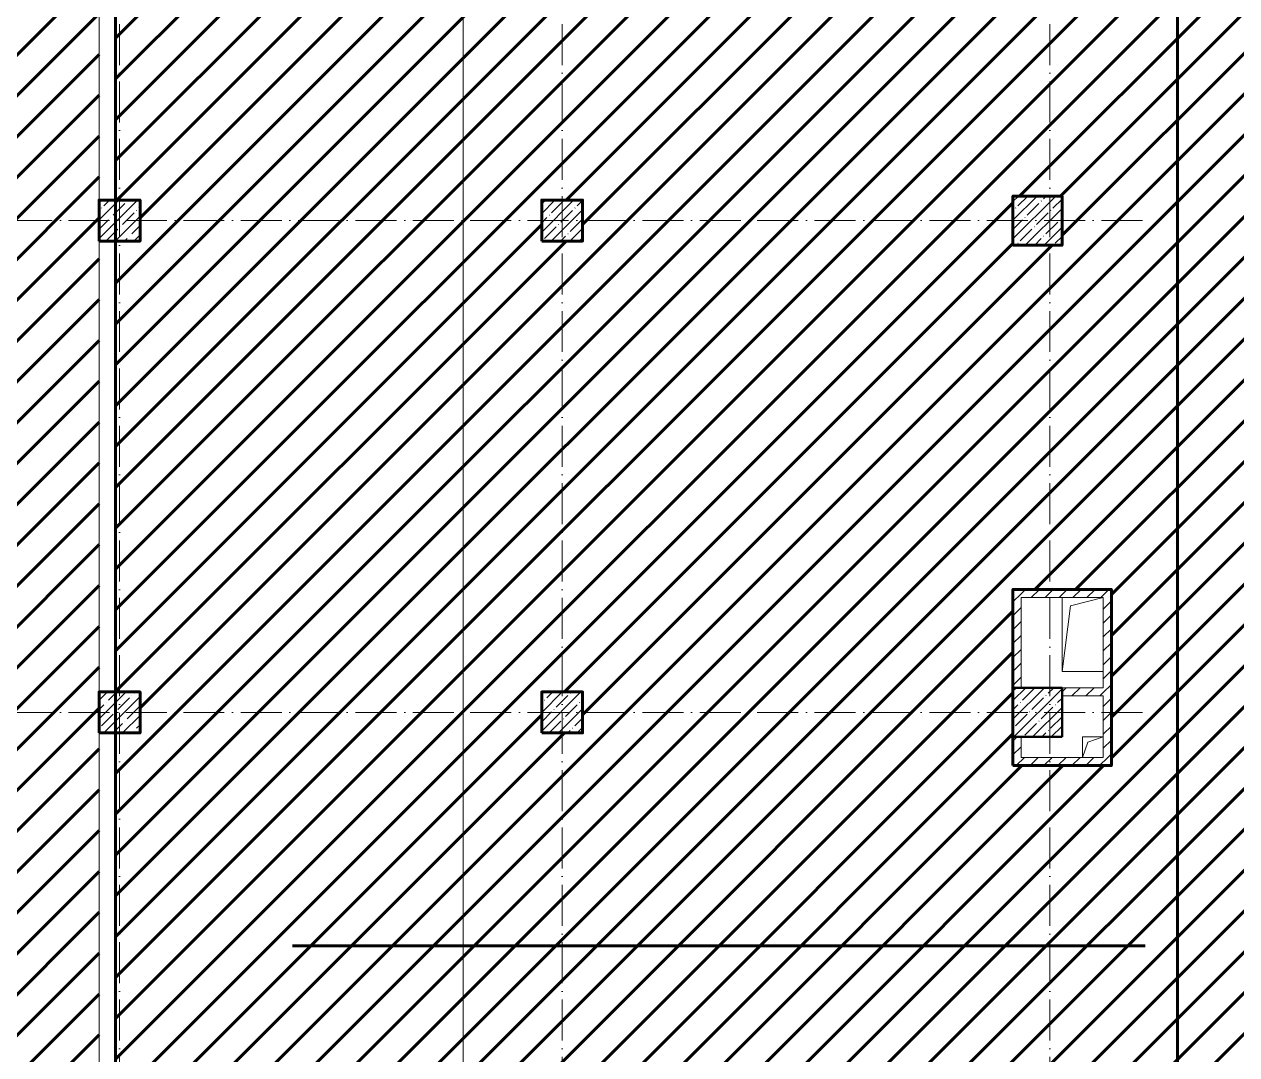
# Model space of a CAD drawing. Header units: millimetres. Extents: x -606178 to 312196, y -19338 to 632709.
# Drawn here: x -349243 to -334451, y 472298 to 484871 of the extents above; entities that cross this region are included whole.
import ezdxf

# ---------------------------------------------------------------- set-up
doc = ezdxf.new("R2010")
doc.units = ezdxf.units.MM
doc.linetypes.add('50_200_ШТРИХ_1Т_ш5_п1_п1_', pattern=[700, 500, -100, 0, -100])
for name, color, linetype, lineweight in [('6.4.1) Окр пт с инж. ПТ2.16', 3, 'Continuous', 60), ('6.4.3) Окр пт с инж. ПТ2.3', 150, 'Continuous', 60), ('A-FLOR-____-OTLN', 7, 'Continuous', 9), ('A-GENM-____-OTLN', 7, 'Continuous', 9), ('A-WALL-____-PATT-1', 7, 'Continuous', 9), ('A-WALL-FNSH-MCUT-1', 7, 'Continuous', 9), ('I-WALL-____-OTLN', 7, 'Continuous', 9), ('S-COLS-____-MCUT', 7, 'Continuous', 50), ('S-COLS-____-OTLN', 7, 'Continuous', 9), ('S-GRID-____-OTLN-1', 7, '50_200_ШТРИХ_1Т_ш5_п1_п1_', 9)]:
    doc.layers.add(name, color=color, linetype=linetype, lineweight=lineweight)
doc.layers.add('G-____-____-SYMB-1', color=9, linetype='Continuous', lineweight=9, true_color=0x808080)
pattern_1 = [(45, (-425830.77, 451794.26), (-84.85281, 84.85281), [])]

# ---------------------------------------------------------------- blocks, each defined once
blk = doc.blocks.new('BSC_Колонна _Прямоугольная - 600х600-V13-АР1_План отверстий 1 этажа в осях 1-64_А-ГГ')
at = {"layer": 'S-COLS-____-OTLN'}
h = blk.add_hatch(dxfattribs=at)
h.set_pattern_fill('FP_44', color=256, style=0, pattern_type=2)
h.set_pattern_definition([(45, (-88950, -30681.04), (-114.04925, 114.04925), []), (45, (-88835.95, -30681.04), (-114.04925, 114.04925), [201.613, -40.323, 3.353, -36.97])])
h.paths.add_polyline_path([(-300, -300), (300, -300), (300, 300), (-300, 300)], flags=0)
at = {"layer": 'S-COLS-____-MCUT'}
for p, q in [((300, 300), (-300, 300)), ((-300, 300), (-300, -300)), ((300, -300), (300, 300)), ((-300, -300), (300, -300))]:
    blk.add_line(p, q, dxfattribs=at)
blk = doc.blocks.new('BSC_Колонна _Прямоугольная - 600х600-V14-АР1_План отверстий 1 этажа в осях 1-64_А-ГГ')
at = {"layer": 'S-COLS-____-OTLN'}
h = blk.add_hatch(dxfattribs=at)
h.set_pattern_fill('FP_45', color=256, style=0, pattern_type=2)
h.set_pattern_definition([(45, (-88950, -24681.04), (-114.04925, 114.04925), []), (45, (-88835.95, -24681.04), (-114.04925, 114.04925), [201.613, -40.323, 3.353, -36.97])])
h.paths.add_polyline_path([(-300, -300), (300, -300), (300, 300), (-300, 300)], flags=0)
at = {"layer": 'S-COLS-____-MCUT'}
for p, q in [((300, 300), (-300, 300)), ((-300, 300), (-300, -300)), ((300, -300), (300, 300)), ((-300, -300), (300, -300))]:
    blk.add_line(p, q, dxfattribs=at)
blk = doc.blocks.new('BSC_Колонна _Прямоугольная - 500х500-27170131-АР1_План отверстий 1 этажа в осях 1-64_А-ГГ')
at = {"layer": 'S-COLS-____-OTLN'}
h = blk.add_hatch(dxfattribs=at)
h.set_pattern_fill('FP_51', color=256, style=0, pattern_type=2)
h.set_pattern_definition([(45, (-77750, -30681.04), (-114.04925, 114.04925), []), (45, (-77635.95, -30681.04), (-114.04925, 114.04925), [201.613, -40.323, 3.353, -36.97])])
h.paths.add_polyline_path([(-250, -250), (250, -250), (250, 250), (-250, 250)], flags=0)
at = {"layer": 'S-COLS-____-MCUT'}
for p, q in [((250, 250), (-250, 250)), ((-250, 250), (-250, -250)), ((250, -250), (250, 250)), ((-250, -250), (250, -250))]:
    blk.add_line(p, q, dxfattribs=at)
blk = doc.blocks.new('BSC_Колонна _Прямоугольная - 500х500-V20-АР1_План отверстий 1 этажа в осях 1-64_А-ГГ')
at = {"layer": 'S-COLS-____-OTLN'}
h = blk.add_hatch(dxfattribs=at)
h.set_pattern_fill('FP_52', color=256, style=0, pattern_type=2)
h.set_pattern_definition([(45, (-83150, -30681.04), (-114.04925, 114.04925), []), (45, (-83035.95, -30681.04), (-114.04925, 114.04925), [201.613, -40.323, 3.353, -36.97])])
h.paths.add_polyline_path([(-250, -250), (250, -250), (250, 250), (-250, 250)], flags=0)
at = {"layer": 'S-COLS-____-MCUT'}
for p, q in [((250, 250), (-250, 250)), ((-250, 250), (-250, -250)), ((250, -250), (250, 250)), ((-250, -250), (250, -250))]:
    blk.add_line(p, q, dxfattribs=at)
blk = doc.blocks.new('BSC_Колонна _Прямоугольная - 500х500-V21-АР1_План отверстий 1 этажа в осях 1-64_А-ГГ')
at = {"layer": 'S-COLS-____-OTLN'}
h = blk.add_hatch(dxfattribs=at)
h.set_pattern_fill('FP_53', color=256, style=0, pattern_type=2)
h.set_pattern_definition([(45, (-77750, -24681.04), (-114.04925, 114.04925), []), (45, (-77635.95, -24681.04), (-114.04925, 114.04925), [201.613, -40.323, 3.353, -36.97])])
h.paths.add_polyline_path([(-250, -250), (250, -250), (250, 250), (-250, 250)], flags=0)
at = {"layer": 'S-COLS-____-MCUT'}
for p, q in [((250, 250), (-250, 250)), ((-250, 250), (-250, -250)), ((250, -250), (250, 250)), ((-250, -250), (250, -250))]:
    blk.add_line(p, q, dxfattribs=at)
blk = doc.blocks.new('BSC_Колонна _Прямоугольная - 500х500-V22-АР1_План отверстий 1 этажа в осях 1-64_А-ГГ')
at = {"layer": 'S-COLS-____-OTLN'}
h = blk.add_hatch(dxfattribs=at)
h.set_pattern_fill('FP_54', color=256, style=0, pattern_type=2)
h.set_pattern_definition([(45, (-83150, -24681.04), (-114.04925, 114.04925), []), (45, (-83035.95, -24681.04), (-114.04925, 114.04925), [201.613, -40.323, 3.353, -36.97])])
h.paths.add_polyline_path([(-250, -250), (250, -250), (250, 250), (-250, 250)], flags=0)
at = {"layer": 'S-COLS-____-MCUT'}
for p, q in [((250, 250), (-250, 250)), ((-250, 250), (-250, -250)), ((250, -250), (250, 250)), ((-250, -250), (250, -250))]:
    blk.add_line(p, q, dxfattribs=at)
blk = doc.blocks.new('AR_Отверстие прямоугольное _в плите_ - AR_Отверстие прямоугольное _в плите_-30552785-АР1_План отверстий 1 этажа в осях 1-64_А-ГГ')
at = {"layer": 'A-GENM-____-OTLN'}
for p, q in [((-250, 450), (-250, -450)), ((-150, 350), (250, 450)), ((-250, -450), (-150, 350)), ((-250, -450), (250, -450))]:
    blk.add_line(p, q, dxfattribs=at)
blk = doc.blocks.new('AR_Отверстие прямоугольное _в плите_ - AR_Отверстие прямоугольное _в плите_-V202-АР1_План отверстий 1 этажа в осях 1-64_А-ГГ')
at = {"layer": 'A-GENM-____-OTLN'}
for p, q in [((125, 125), (-125, 125)), ((-125, 125), (-125, -125)), ((-125, -125), (-63, 63)), ((-63, 63), (125, 125))]:
    blk.add_line(p, q, dxfattribs=at)

msp = doc.modelspace()

# ---------------------------------------------------------------- hatches: boundary and pattern name
at = {"layer": '6.4.1) Окр пт с инж. ПТ2.16'}
h = msp.add_hatch(dxfattribs=at)
h.set_pattern_fill('ANSI31', color=256, scale=111)
h.paths.add_polyline_path([(-348330.7712, 493275.3011), (-351330.7712, 493275.3011), (-351330.7712, 488600.3011), (-351330.7712, 488350.3011), (-351330.7712, 470600.3011), (-351330.7712, 470350.3011), (-351330.7712, 464625.3011), (-351080.7712, 464625.3011), (-351080.7712, 464725.3011), (-350880.7712, 464725.3011), (-350880.7712, 464625.3011), (-350830.7712, 464625.3011), (-350830.7712, 464125.3011), (-350880.7712, 464125.3011), (-350880.7712, 464025.3011), (-351080.7712, 464025.3011), (-351080.7712, 464125.3011), (-351330.7712, 464125.3011), (-351330.7712, 461525.3011), (-351261.7712, 461525.3011), (-351149.7712, 461525.3011), (-351074.7712, 461525.3011), (-351074.7712, 461450.3011), (-351077.3426, 461375.3011), (-350880.7712, 461375.3011), (-350880.7712, 461275.3011), (-350830.7712, 461275.3011), (-350705.7712, 461275.3011), (-350705.7712, 461281.3011), (-350630.7712, 461281.3011), (-348530.7712, 461275.3011), (-348530.7712, 461281.3011), (-348455.7712, 461281.3011), (-348330.7712, 461275.3011), (-348330.7712, 463425.3011), (-348330.7712, 463925.3011), (-348330.7712, 463975.3011), (-348330.7712, 464125.3011), (-348330.7712, 464625.3011), (-348330.7712, 467875.3011), (-348330.7712, 468375.3011), (-348330.7712, 470225.3011), (-348330.7712, 470725.3011), (-348330.7712, 476225.3011), (-348330.7712, 476725.3011), (-348330.7712, 482225.3011), (-348330.7712, 482725.3011), (-348330.7712, 488225.3011), (-348330.7712, 488725.3011)])
h.paths.add_polyline_path([(-350980.7712, 489970.3011), (-350980.7712, 489770.3011), (-351080.7712, 489770.3011), (-351080.7712, 489970.3011)], flags=16)
h.paths.add_polyline_path([(-350980.7712, 484216.8493), (-350980.7712, 484016.8493), (-351080.7712, 484016.8493), (-351080.7712, 484216.8493)], flags=16)
h.paths.add_polyline_path([(-350980.7712, 480895.3011), (-350980.7712, 480695.3011), (-351080.7712, 480695.3011), (-351080.7712, 480895.3011)], flags=16)
h.paths.add_polyline_path([(-350980.7712, 477771.4542), (-350980.7712, 477571.4542), (-351080.7712, 477571.4542), (-351080.7712, 477771.4542)], flags=16)
h.paths.add_polyline_path([(-350979.2564, 472555.3011), (-350979.2564, 472355.3011), (-351079.2564, 472355.3011), (-351079.2564, 472555.3011)], flags=16)
h.paths.add_polyline_path([(-350980.7712, 469805.1137), (-350980.7712, 469605.1137), (-351080.7712, 469605.1137), (-351080.7712, 469805.1137)], flags=16)
at = {"layer": '6.4.3) Окр пт с инж. ПТ2.3'}
h = msp.add_hatch(dxfattribs=at)
h.set_pattern_fill('ANSI31', color=256, scale=111)
h.paths.add_polyline_path([(-325080.7712, 480375.3011), (-324580.7712, 480375.3011), (-324580.7712, 485525.3011), (-324836.7712, 485525.3011), (-348130.7712, 485525.3011), (-348130.7712, 482725.3011), (-347830.7712, 482725.3011), (-347830.7712, 482225.3011), (-348130.7712, 482225.3011), (-348130.7712, 476725.3011), (-347830.7712, 476725.3011), (-347830.7712, 476225.3011), (-348130.7712, 476225.3011), (-348130.7712, 470725.3011), (-347830.7712, 470725.3011), (-347830.7712, 470225.3011), (-348130.7712, 470225.3011), (-348130.7712, 468375.3011), (-324580.7712, 468375.3011), (-324580.7712, 470875.3011), (-325080.7712, 470875.3011), (-325080.7712, 471375.3011), (-324580.7712, 471375.3011), (-324580.7712, 476531.3011), (-324830.7712, 476531.3011), (-324830.7712, 476875.3011), (-325080.7712, 476875.3011), (-325080.7712, 477375.3011), (-324830.7712, 477375.3011), (-324830.7712, 477719.3011), (-324580.7712, 477719.3011), (-324580.7712, 479875.3011), (-325080.7712, 479875.3011)])
h.paths.add_polyline_path([(-342430.7712, 482225.3011), (-342930.7712, 482225.3011), (-342930.7712, 482725.3011), (-342430.7712, 482725.3011)], flags=16)
h.paths.add_polyline_path([(-337180.7712, 482175.3011), (-337180.7712, 482775.3011), (-336580.7712, 482775.3011), (-336580.7712, 482175.3011)], flags=16)
h.paths.add_polyline_path([(-337180.7712, 477975.3011), (-335980.7712, 477975.3011), (-335980.7712, 475825.3011), (-337180.7712, 475825.3011)], flags=16)
h.paths.add_polyline_path([(-342430.7712, 476725.3011), (-342430.7712, 476225.3011), (-342930.7712, 476225.3011), (-342930.7712, 476725.3011)], flags=16)
h.paths.add_polyline_path([(-332580.7712, 480375.3011), (-332080.7712, 480375.3011), (-332080.7712, 479875.3011), (-332580.7712, 479875.3011)], flags=16)
h.paths.add_polyline_path([(-332580.7712, 477375.3011), (-331930.7712, 477375.3011), (-331930.7712, 476175.3011), (-332580.7712, 476175.3011)], flags=16)
h.paths.add_polyline_path([(-342430.7712, 470725.3011), (-342430.7712, 470225.3011), (-342930.7712, 470225.3011), (-342930.7712, 470725.3011)], flags=16)
h.paths.add_polyline_path([(-337180.7712, 470775.3011), (-336580.7712, 470775.3011), (-336580.7712, 470175.3011), (-337180.7712, 470175.3011)], flags=16)
h.paths.add_polyline_path([(-332580.7712, 471375.3011), (-332080.7712, 471375.3011), (-332080.7712, 470875.3011), (-332580.7712, 470875.3011)], flags=16)
at = {"layer": 'A-WALL-____-PATT-1'}
h = msp.add_hatch(dxfattribs=at)
h.set_pattern_fill('FP_4', color=256, style=0, pattern_type=2)
h.set_pattern_definition(pattern_1)
h.paths.add_polyline_path([(-337080.7712, 476775.3011), (-337080.7712, 477975.3011), (-337180.7712, 477975.3011), (-337180.7712, 476775.3011)], flags=0)
h = msp.add_hatch(dxfattribs=at)
h.set_pattern_fill('FP_4', color=256, style=0, pattern_type=2)
h.set_pattern_definition(pattern_1)
h.paths.add_polyline_path([(-335980.7712, 477875.3011), (-335980.7712, 477975.3011), (-337080.7712, 477975.3011), (-337080.7712, 477875.3011), (-336080.7712, 477875.3011)], flags=0)
h = msp.add_hatch(dxfattribs=at)
h.set_pattern_fill('FP_4', color=256, style=0, pattern_type=2)
h.set_pattern_definition(pattern_1)
h.paths.add_polyline_path([(-335980.7712, 475925.3011), (-335980.7712, 477875.3011), (-336080.7712, 477875.3011), (-336080.7712, 475925.3011)], flags=0)
h = msp.add_hatch(dxfattribs=at)
h.set_pattern_fill('FP_4', color=256, style=0, pattern_type=2)
h.set_pattern_definition(pattern_1)
h.paths.add_polyline_path([(-336080.7712, 476675.3011), (-336080.7712, 476775.3011), (-336580.7712, 476775.3011), (-336580.7712, 476675.3011)], flags=0)
h = msp.add_hatch(dxfattribs=at)
h.set_pattern_fill('FP_4', color=256, style=0, pattern_type=2)
h.set_pattern_definition(pattern_1)
h.paths.add_polyline_path([(-337080.7712, 475925.3011), (-337080.7712, 476175.3011), (-337180.7712, 476175.3011), (-337180.7712, 475925.3011)], flags=0)
h = msp.add_hatch(dxfattribs=at)
h.set_pattern_fill('FP_4', color=256, style=0, pattern_type=2)
h.set_pattern_definition(pattern_1)
h.paths.add_polyline_path([(-337180.7712, 475825.3011), (-335980.7712, 475825.3011), (-335980.7712, 475925.3011), (-337180.7712, 475925.3011)], flags=0)

# ---------------------------------------------------------------- linework, layer by layer
at = {"layer": '6.4.1) Окр пт с инж. ПТ2.16'}
for points in [[(-348130.7712, 499314.185), (-324580.7712, 499314.185), (-324580.7712, 468375.3011), (-348130.7712, 468375.3011)], [(-348130.7712, 468375.3011), (-324574.7712, 468375.3011), (-324574.7712, 485525.3011), (-348130.7712, 485525.3011)], [(-348330.7712, 482225.3011), (-347830.7712, 482225.3011), (-347830.7712, 482725.3011), (-348330.7712, 482725.3011)], [(-342930.7712, 482225.3011), (-342430.7712, 482225.3011), (-342430.7712, 482725.3011), (-342930.7712, 482725.3011)], [(-337180.7712, 482175.3011), (-336580.7712, 482175.3011), (-336580.7712, 482775.3011), (-337180.7712, 482775.3011)], [(-337180.7712, 475825.3011), (-335980.7712, 475825.3011), (-335980.7712, 477975.3011), (-337180.7712, 477975.3011)], [(-348330.7712, 476225.3011), (-347830.7712, 476225.3011), (-347830.7712, 476725.3011), (-348330.7712, 476725.3011)], [(-342930.7712, 476225.3011), (-342430.7712, 476225.3011), (-342430.7712, 476725.3011), (-342930.7712, 476725.3011)]]:
    msp.add_lwpolyline(points, close=True, dxfattribs=at)
at = {"layer": '6.4.1) Окр пт с инж. ПТ2.16', "color": 1}
for points in [[(-335171.8565, 470661.7739), (-335171.8565, 497200.5853)], [(-345970.2487, 473628.5951), (-335566.7724, 473628.5951)]]:
    msp.add_lwpolyline(points, dxfattribs=at)
at = {"layer": 'A-FLOR-____-OTLN'}
for p, q in [((-336580.7712, 476975.3011), (-336580.7712, 477875.3011)), ((-336080.7712, 476975.3011), (-336580.7712, 476975.3011)), ((-336330.7712, 476175.3011), (-336080.7712, 476175.3011)), ((-336330.7712, 475925.3011), (-336330.7712, 476175.3011))]:
    msp.add_line(p, q, dxfattribs=at)
at = {"layer": 'A-WALL-FNSH-MCUT-1'}
for p, q in [((-335980.7712, 477975.3011), (-337180.7712, 477975.3011)), ((-337180.7712, 477975.3011), (-337180.7712, 476775.3011)), ((-335980.7712, 475825.3011), (-335980.7712, 477975.3011)), ((-337080.7712, 477875.3011), (-336080.7712, 477875.3011)), ((-337080.7712, 476775.3011), (-337080.7712, 477875.3011)), ((-336080.7712, 477875.3011), (-336080.7712, 476775.3011)), ((-336080.7712, 476775.3011), (-336580.7712, 476775.3011)), ((-336580.7712, 476675.3011), (-336080.7712, 476675.3011)), ((-336080.7712, 476675.3011), (-336080.7712, 475925.3011)), ((-337180.7712, 476175.3011), (-337180.7712, 475825.3011)), ((-337080.7712, 475925.3011), (-337080.7712, 476175.3011)), ((-336080.7712, 475925.3011), (-337080.7712, 475925.3011)), ((-337180.7712, 475825.3011), (-335980.7712, 475825.3011))]:
    msp.add_line(p, q, dxfattribs=at)
at = {"layer": 'G-____-____-SYMB-1'}
msp.add_line((-343887.7734, 497200.5853), (-343887.7734, 447005.8013), dxfattribs=at)
at = {"layer": 'I-WALL-____-OTLN'}
for p, q in [((-348330.7712, 482725.3011), (-348330.7712, 488225.3011)), ((-348130.7712, 488225.3011), (-348130.7712, 482725.3011)), ((-348330.7712, 476725.3011), (-348330.7712, 482225.3011)), ((-348130.7712, 482225.3011), (-348130.7712, 476725.3011)), ((-348330.7712, 470725.3011), (-348330.7712, 476225.3011)), ((-348130.7712, 476225.3011), (-348130.7712, 470725.3011))]:
    msp.add_line(p, q, dxfattribs=at)
at = {"layer": 'S-GRID-____-OTLN-1'}
for p, q in [((-348080.7712, 501675.2188), (-348080.7712, 460364.1588)), ((-342680.7712, 501675.2188), (-342680.7712, 463616.9934)), ((-336730.7712, 501675.2188), (-336730.7712, 447311.6528)), ((-358504.0007, 482475.3011), (-335511.9839, 482475.3011)), ((-358504.0007, 476475.3011), (-335511.9839, 476475.3011))]:
    msp.add_line(p, q, dxfattribs=at)

# ---------------------------------------------------------------- block references
at = {"layer": 'A-GENM-____-OTLN'}
for name, p in [('AR_Отверстие прямоугольное _в плите_ - AR_Отверстие прямоугольное _в плите_-30552785-АР1_План отверстий 1 этажа в осях 1-64_А-ГГ', (-336330.7712, 477425.3011)), ('AR_Отверстие прямоугольное _в плите_ - AR_Отверстие прямоугольное _в плите_-V202-АР1_План отверстий 1 этажа в осях 1-64_А-ГГ', (-336205.7712, 476050.3011))]:
    msp.add_blockref(name, p, dxfattribs=at)
at = {"layer": 'S-COLS-____-OTLN'}
for name, p in [('BSC_Колонна _Прямоугольная - 500х500-27170131-АР1_План отверстий 1 этажа в осях 1-64_А-ГГ', (-348080.7712, 482475.3011)), ('BSC_Колонна _Прямоугольная - 500х500-V20-АР1_План отверстий 1 этажа в осях 1-64_А-ГГ', (-342680.7712, 482475.3011)), ('BSC_Колонна _Прямоугольная - 600х600-V13-АР1_План отверстий 1 этажа в осях 1-64_А-ГГ', (-336880.7712, 482475.3011)), ('BSC_Колонна _Прямоугольная - 600х600-V14-АР1_План отверстий 1 этажа в осях 1-64_А-ГГ', (-336880.7712, 476475.3011)), ('BSC_Колонна _Прямоугольная - 500х500-V21-АР1_План отверстий 1 этажа в осях 1-64_А-ГГ', (-348080.7712, 476475.3011)), ('BSC_Колонна _Прямоугольная - 500х500-V22-АР1_План отверстий 1 этажа в осях 1-64_А-ГГ', (-342680.7712, 476475.3011))]:
    msp.add_blockref(name, p, dxfattribs=at)

doc.saveas('drawing.dxf')
